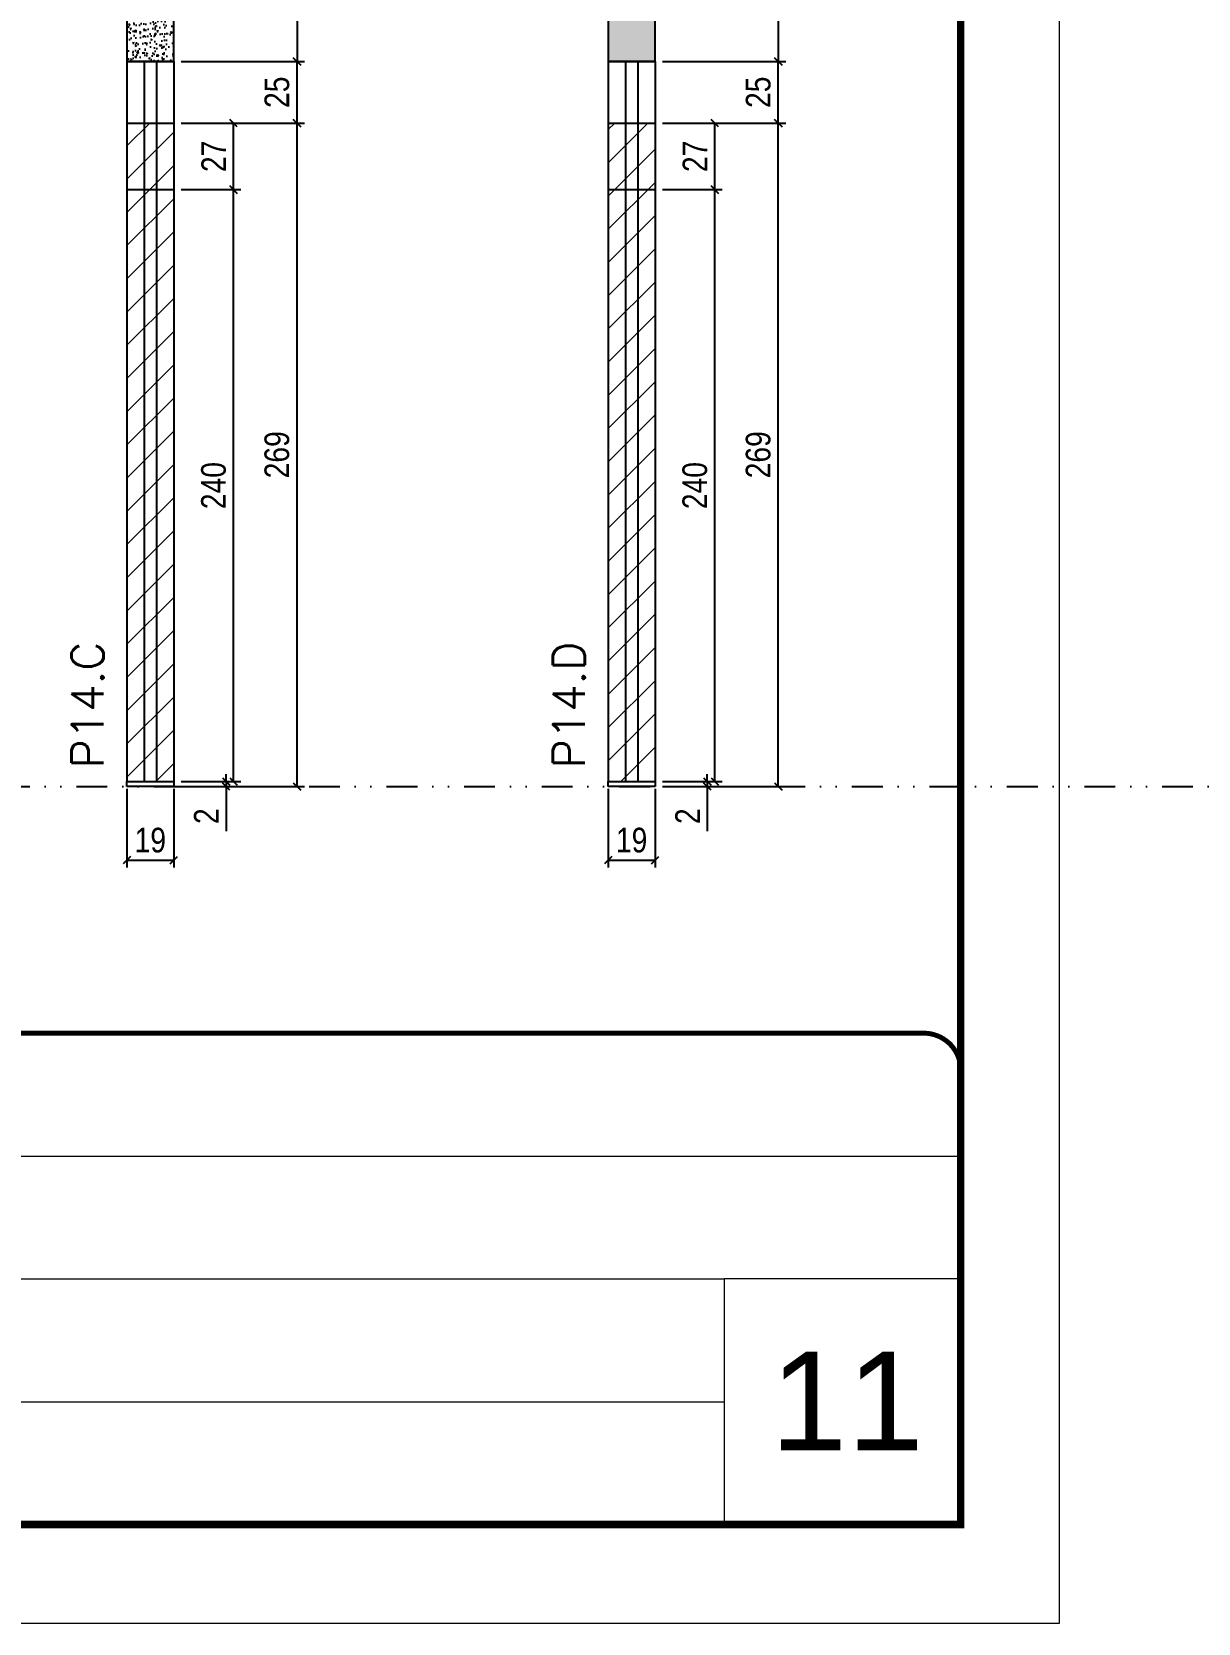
# Model space of a CAD drawing. Header units: millimetres. Extents: x 13777 to 27878, y -21631 to 6985.
# Drawn here: x 18665 to 19138, y 3638 to 4283 of the extents above; entities that cross this region are included whole.
import ezdxf

# ---------------------------------------------------------------- set-up
doc = ezdxf.new("R2010")
doc.units = ezdxf.units.MM
for name, pattern in [('CONTINUO', [0]), ('DASHED', [0.75, 0.5, -0.25]), ('DIVIDE2', [0.625, 0.25, -0.125, 0, -0.125, 0, -0.125])]:
    doc.linetypes.add(name, pattern=pattern)
for name, color, linetype, lineweight in [('CARIMBO', 255, 'Continuous', 9), ('Folhas', 255, 'Continuous', 9), ('Hachura', 251, 'Continuous', 9), ('SARRAFO DE PRESSAO', 251, 'DASHED', 9), ('Texto Seção', 7, 'Continuous', 15)]:
    doc.layers.add(name, color=color, linetype=linetype, lineweight=lineweight)
for name, color, linetype in [('COTA', 241, 'Continuous'), ('Nível', 160, 'Continuous'), ('Painéis', 200, 'Continuous'), ('SARR_2.2x7', 40, 'Continuous')]:
    doc.layers.add(name, color=color, linetype=linetype)
doc.styles.add('ARIAL', font='arial.ttf')
doc.styles.add('COTA TECNICA', font='techl___.ttf', dxfattribs={"height": 10})
doc.styles.add('COTA TECNICA-50', font='techl___.ttf', dxfattribs={"height": 10})
doc.styles.add('REGUA-120', font='ROMANS.shx', dxfattribs={"height": 15})
doc.dimstyles.new('COTA PAINEL-50', dxfattribs={"dimtxt": 10, "dimasz": 3, "dimexe": 3, "dimexo": 3, "dimgap": 3, "dimtad": 1, "dimdec": 1, "dimzin": 12, "dimdsep": 46, "dimtxsty": 'COTA TECNICA-50', "dimblk1": 'OBLIQUE', "dimblk2": 'OBLIQUE', "dimsah": 1, "dimcen": 0.9, "dimclrd": 4, "dimclre": 4, "dimclrt": 240, "dimadec": 1, "dimazin": 3, "dimtfac": 1, "dimtdec": 1, "dimtmove": 0, "dimatfit": 3, "dimfxl": 1, "dimtolj": 1, "dimtzin": 12, "dimarcsym": 0})
doc.dimstyles.new('PAINEL', dxfattribs={"dimtxt": 10, "dimasz": 3, "dimexe": 3, "dimexo": 3, "dimgap": 3, "dimtad": 1, "dimdec": 1, "dimzin": 12, "dimdsep": 46, "dimtxsty": 'COTA TECNICA', "dimblk1": 'OBLIQUE', "dimblk2": 'OBLIQUE', "dimsah": 1, "dimcen": 0.9, "dimclrd": 4, "dimclre": 4, "dimclrt": 240, "dimadec": 1, "dimazin": 3, "dimtfac": 1, "dimtdec": 1, "dimtmove": 0, "dimatfit": 3, "dimfxl": 1, "dimtolj": 1, "dimtzin": 12, "dimarcsym": 0})

# ---------------------------------------------------------------- blocks, each defined once
blk = doc.blocks.new('9999999999')
at = {"color": 30, "linetype": 'CONTINUO'}
for p, q in [((98564.56, 34379.64), (99583.98, 34379.64)), ((98564.56, 34329.83), (99487.98, 34329.83)), ((99583.98, 34329.83), (99487.98, 34329.83)), ((99487.98, 34329.83), (99487.98, 34230.21)), ((98564.56, 34280.02), (99487.98, 34280.02))]:
    blk.add_line(p, q, dxfattribs=at)
at = {"color": 30, "linetype": 'CONTINUO', "const_width": 2}
blk.add_lwpolyline([(99583.98, 34230.21), (99583.98, 34414.45, 0.414214), (99568.98, 34429.45), (98228.98, 34429.45, 0.414214), (98213.98, 34414.45), (98213.98, 34245.21, 0.414214), (98228.98, 34230.21), (99583.98, 34230.21)], format="xyb", dxfattribs=at)
at = {"layer": 'Folhas'}
blk.add_lwpolyline([(98138.98, 34190.21), (99623.98, 34190.21), (99623.98, 35240.21), (98138.98, 35240.21)], close=True, dxfattribs=at)
at = {"layer": 'Folhas', "color": 30, "const_width": 3}
blk.add_lwpolyline([(98213.98, 34230.21), (99583.98, 34230.21), (99583.98, 35200.21), (98213.98, 35200.21)], close=True, dxfattribs=at)
blk = doc.blocks.new('_Oblique')
at = {"color": 0, "linetype": 'ByBlock', "lineweight": -2}
blk.add_line((-0.5, -0.5), (0.5, 0.5), dxfattribs=at)
blk = doc.blocks.new('*D1121')
at = {"layer": 'COTA', "color": 4, "lineweight": -2, "transparency": 16777216}
for p, q in [((18703.78, 3975.86), (18703.78, 3943.97)), ((18722.78, 3975.86), (18722.78, 3943.97)), ((18703.78, 3946.97), (18722.78, 3946.97))]:
    blk.add_line(p, q, dxfattribs=at)
at = {"layer": 'Defpoints', "color": 0, "transparency": 16777216}
for p in [(18703.78, 3978.86), (18722.78, 3978.86), (18722.78, 3946.97)]:
    blk.add_point(p, dxfattribs=at)
at = {"layer": 'COTA', "color": 4, "lineweight": -2, "transparency": 16777216, "xscale": 3, "yscale": 3, "zscale": 3, "rotation": 180}
blk.add_blockref('_Oblique', (18703.78, 3946.97), dxfattribs=at)
at = {"layer": 'COTA', "color": 4, "lineweight": -2, "transparency": 16777216, "xscale": 3, "yscale": 3, "zscale": 3}
blk.add_blockref('_Oblique', (18722.78, 3946.97), dxfattribs=at)
at = {"layer": 'COTA', "color": 240, "transparency": 16777216, "insert": (18713.28, 3955.05), "char_height": 10, "attachment_point": 5, "style": 'COTA TECNICA'}
blk.add_mtext('\\A1;19', dxfattribs=at)
blk = doc.blocks.new('*D1122')
at = {"layer": 'COTA', "color": 4, "lineweight": -2, "transparency": 16777216}
for p, q in [((18743.98, 3978.86), (18743.98, 3981.86)), ((18725.78, 3978.86), (18746.98, 3978.86)), ((18725.78, 3976.86), (18746.98, 3976.86)), ((18743.98, 3978.86), (18743.98, 3976.86)), ((18743.98, 3976.86), (18743.98, 3958.75))]:
    blk.add_line(p, q, dxfattribs=at)
at = {"layer": 'Defpoints', "color": 0, "transparency": 16777216}
for p in [(18722.78, 3978.86), (18722.78, 3976.86), (18743.98, 3978.86)]:
    blk.add_point(p, dxfattribs=at)
at = {"layer": 'COTA', "color": 4, "lineweight": -2, "transparency": 16777216, "xscale": 3, "yscale": 3, "zscale": 3}
for p, rotation in [((18743.98, 3978.86), 270), ((18743.98, 3976.86), 90)]:
    blk.add_blockref('_Oblique', p, dxfattribs=dict(at, rotation=rotation))
at = {"layer": 'COTA', "color": 240, "transparency": 16777216, "insert": (18735.98, 3964.8), "char_height": 10, "attachment_point": 5, "rotation": 90, "style": 'COTA TECNICA-50'}
blk.add_mtext('\\A1;2', dxfattribs=at)
blk = doc.blocks.new('*D1149')
at = {"layer": 'COTA', "color": 4, "linetype": 'ByBlock', "lineweight": -2, "transparency": 16777216}
for p, q in [((18725.78, 4365.86), (18775.77, 4365.86)), ((18772.77, 4365.86), (18772.77, 4270.86)), ((18725.78, 4270.86), (18775.77, 4270.86))]:
    blk.add_line(p, q, dxfattribs=at)
at = {"layer": 'Defpoints', "color": 0, "linetype": 'ByBlock', "transparency": 16777216}
for p in [(18722.78, 4365.86), (18722.78, 4270.86), (18772.77, 4270.86)]:
    blk.add_point(p, dxfattribs=at)
at = {"layer": 'COTA', "color": 4, "linetype": 'ByBlock', "lineweight": -2, "transparency": 16777216, "xscale": 3, "yscale": 3, "zscale": 3}
for p, rotation in [((18772.77, 4365.86), 90), ((18772.77, 4270.86), 270)]:
    blk.add_blockref('_Oblique', p, dxfattribs=dict(at, rotation=rotation))
at = {"layer": 'COTA', "color": 240, "linetype": 'ByBlock', "transparency": 16777216, "insert": (18764.63, 4318.36), "char_height": 10, "attachment_point": 5, "rotation": 90, "style": 'COTA TECNICA'}
blk.add_mtext('\\A1;95', dxfattribs=at)
blk = doc.blocks.new('*D1123')
at = {"layer": 'COTA', "color": 4, "lineweight": -2, "transparency": 16777216}
for p, q in [((18725.78, 4245.86), (18775.77, 4245.86)), ((18772.77, 3976.86), (18772.77, 4245.86)), ((18725.78, 3976.86), (18775.77, 3976.86))]:
    blk.add_line(p, q, dxfattribs=at)
at = {"layer": 'Defpoints', "color": 0, "transparency": 16777216}
for p in [(18722.78, 4245.86), (18772.77, 4245.86), (18722.78, 3976.86)]:
    blk.add_point(p, dxfattribs=at)
at = {"layer": 'COTA', "color": 4, "lineweight": -2, "transparency": 16777216, "xscale": 3, "yscale": 3, "zscale": 3}
for p, rotation in [((18772.77, 4245.86), 90), ((18772.77, 3976.86), 270)]:
    blk.add_blockref('_Oblique', p, dxfattribs=dict(at, rotation=rotation))
at = {"layer": 'COTA', "color": 240, "transparency": 16777216, "insert": (18764.64, 4111.36), "char_height": 10, "attachment_point": 5, "rotation": 90, "style": 'COTA TECNICA-50'}
blk.add_mtext('\\A1;269', dxfattribs=at)
blk = doc.blocks.new('*D1150')
at = {"layer": 'COTA', "color": 4, "lineweight": -2, "transparency": 16777216}
for p, q in [((18725.78, 4218.86), (18750.05, 4218.86)), ((18747.05, 3978.86), (18747.05, 4218.86)), ((18725.78, 3978.86), (18750.05, 3978.86))]:
    blk.add_line(p, q, dxfattribs=at)
at = {"layer": 'Defpoints', "color": 0, "transparency": 16777216}
for p in [(18722.78, 4218.86), (18747.05, 4218.86), (18722.78, 3978.86)]:
    blk.add_point(p, dxfattribs=at)
at = {"layer": 'COTA', "color": 4, "lineweight": -2, "transparency": 16777216, "xscale": 3, "yscale": 3, "zscale": 3}
for p, rotation in [((18747.05, 4218.86), 90), ((18747.05, 3978.86), 270)]:
    blk.add_blockref('_Oblique', p, dxfattribs=dict(at, rotation=rotation))
at = {"layer": 'COTA', "color": 240, "transparency": 16777216, "insert": (18738.95, 4098.86), "char_height": 10, "attachment_point": 5, "rotation": 90, "style": 'COTA TECNICA'}
blk.add_mtext('\\A1;240', dxfattribs=at)
blk = doc.blocks.new('*D1151')
at = {"layer": 'COTA', "color": 4, "lineweight": -2, "transparency": 16777216}
for p, q in [((18725.78, 4245.86), (18750.05, 4245.86)), ((18747.05, 4218.86), (18747.05, 4245.86)), ((18725.78, 4218.86), (18750.05, 4218.86))]:
    blk.add_line(p, q, dxfattribs=at)
at = {"layer": 'Defpoints', "color": 0, "transparency": 16777216}
for p in [(18722.78, 4245.86), (18747.05, 4245.86), (18722.78, 4218.86)]:
    blk.add_point(p, dxfattribs=at)
at = {"layer": 'COTA', "color": 4, "lineweight": -2, "transparency": 16777216, "xscale": 3, "yscale": 3, "zscale": 3}
for p, rotation in [((18747.05, 4245.86), 90), ((18747.05, 4218.86), 270)]:
    blk.add_blockref('_Oblique', p, dxfattribs=dict(at, rotation=rotation))
at = {"layer": 'COTA', "color": 240, "transparency": 16777216, "insert": (18738.98, 4232.36), "char_height": 10, "attachment_point": 5, "rotation": 90, "style": 'COTA TECNICA'}
blk.add_mtext('\\A1;27', dxfattribs=at)
blk = doc.blocks.new('*D1154')
at = {"layer": 'COTA', "color": 4, "lineweight": -2, "transparency": 16777216}
for p, q in [((18725.78, 4270.86), (18775.77, 4270.86)), ((18772.77, 4245.86), (18772.77, 4270.86)), ((18725.78, 4245.86), (18775.77, 4245.86))]:
    blk.add_line(p, q, dxfattribs=at)
at = {"layer": 'Defpoints', "color": 0, "transparency": 16777216}
for p in [(18722.78, 4270.86), (18772.77, 4270.86), (18722.78, 4245.86)]:
    blk.add_point(p, dxfattribs=at)
at = {"layer": 'COTA', "color": 4, "lineweight": -2, "transparency": 16777216, "xscale": 3, "yscale": 3, "zscale": 3}
for p, rotation in [((18772.77, 4270.86), 90), ((18772.77, 4245.86), 270)]:
    blk.add_blockref('_Oblique', p, dxfattribs=dict(at, rotation=rotation))
at = {"layer": 'COTA', "color": 240, "transparency": 16777216, "insert": (18764.66, 4258.36), "char_height": 10, "attachment_point": 5, "rotation": 90, "style": 'COTA TECNICA'}
blk.add_mtext('\\A1;25', dxfattribs=at)
blk = doc.blocks.new('*D1155')
at = {"layer": 'COTA', "color": 4, "lineweight": -2, "transparency": 16777216}
for p, q in [((18898.99, 3975.86), (18898.99, 3943.97)), ((18917.99, 3975.86), (18917.99, 3943.97)), ((18898.99, 3946.97), (18917.99, 3946.97))]:
    blk.add_line(p, q, dxfattribs=at)
at = {"layer": 'Defpoints', "color": 0, "transparency": 16777216}
for p in [(18898.99, 3978.86), (18917.99, 3978.86), (18917.99, 3946.97)]:
    blk.add_point(p, dxfattribs=at)
at = {"layer": 'COTA', "color": 4, "lineweight": -2, "transparency": 16777216, "xscale": 3, "yscale": 3, "zscale": 3, "rotation": 180}
blk.add_blockref('_Oblique', (18898.99, 3946.97), dxfattribs=at)
at = {"layer": 'COTA', "color": 4, "lineweight": -2, "transparency": 16777216, "xscale": 3, "yscale": 3, "zscale": 3}
blk.add_blockref('_Oblique', (18917.99, 3946.97), dxfattribs=at)
at = {"layer": 'COTA', "color": 240, "transparency": 16777216, "insert": (18908.49, 3955.05), "char_height": 10, "attachment_point": 5, "style": 'COTA TECNICA'}
blk.add_mtext('\\A1;19', dxfattribs=at)
blk = doc.blocks.new('*D1156')
at = {"layer": 'COTA', "color": 4, "lineweight": -2, "transparency": 16777216}
for p, q in [((18939.18, 3978.86), (18939.18, 3981.86)), ((18920.99, 3978.86), (18942.18, 3978.86)), ((18920.99, 3976.86), (18942.18, 3976.86)), ((18939.18, 3978.86), (18939.18, 3976.86)), ((18939.18, 3976.86), (18939.18, 3958.75))]:
    blk.add_line(p, q, dxfattribs=at)
at = {"layer": 'Defpoints', "color": 0, "transparency": 16777216}
for p in [(18917.99, 3978.86), (18917.99, 3976.86), (18939.18, 3978.86)]:
    blk.add_point(p, dxfattribs=at)
at = {"layer": 'COTA', "color": 4, "lineweight": -2, "transparency": 16777216, "xscale": 3, "yscale": 3, "zscale": 3}
for p, rotation in [((18939.18, 3978.86), 270), ((18939.18, 3976.86), 90)]:
    blk.add_blockref('_Oblique', p, dxfattribs=dict(at, rotation=rotation))
at = {"layer": 'COTA', "color": 240, "transparency": 16777216, "insert": (18931.18, 3964.8), "char_height": 10, "attachment_point": 5, "rotation": 90, "style": 'COTA TECNICA-50'}
blk.add_mtext('\\A1;2', dxfattribs=at)
blk = doc.blocks.new('*D1159')
at = {"layer": 'COTA', "color": 4, "linetype": 'ByBlock', "lineweight": -2, "transparency": 16777216}
for p, q in [((18920.99, 4402.86), (18970.98, 4402.86)), ((18967.98, 4402.86), (18967.98, 4270.86)), ((18920.99, 4270.86), (18970.98, 4270.86))]:
    blk.add_line(p, q, dxfattribs=at)
at = {"layer": 'Defpoints', "color": 0, "linetype": 'ByBlock', "transparency": 16777216}
for p in [(18917.99, 4402.86), (18917.99, 4270.86), (18967.98, 4270.86)]:
    blk.add_point(p, dxfattribs=at)
at = {"layer": 'COTA', "color": 4, "linetype": 'ByBlock', "lineweight": -2, "transparency": 16777216, "xscale": 3, "yscale": 3, "zscale": 3}
for p, rotation in [((18967.98, 4402.86), 90), ((18967.98, 4270.86), 270)]:
    blk.add_blockref('_Oblique', p, dxfattribs=dict(at, rotation=rotation))
at = {"layer": 'COTA', "color": 240, "linetype": 'ByBlock', "transparency": 16777216, "insert": (18959.76, 4336.86), "char_height": 10, "attachment_point": 5, "rotation": 90, "style": 'COTA TECNICA'}
blk.add_mtext('\\A1;132', dxfattribs=at)
blk = doc.blocks.new('*D1157')
at = {"layer": 'COTA', "color": 4, "lineweight": -2, "transparency": 16777216}
for p, q in [((18920.99, 4245.86), (18970.98, 4245.86)), ((18967.98, 3976.86), (18967.98, 4245.86)), ((18920.99, 3976.86), (18970.98, 3976.86))]:
    blk.add_line(p, q, dxfattribs=at)
at = {"layer": 'Defpoints', "color": 0, "transparency": 16777216}
for p in [(18917.99, 4245.86), (18967.98, 4245.86), (18917.99, 3976.86)]:
    blk.add_point(p, dxfattribs=at)
at = {"layer": 'COTA', "color": 4, "lineweight": -2, "transparency": 16777216, "xscale": 3, "yscale": 3, "zscale": 3}
for p, rotation in [((18967.98, 4245.86), 90), ((18967.98, 3976.86), 270)]:
    blk.add_blockref('_Oblique', p, dxfattribs=dict(at, rotation=rotation))
at = {"layer": 'COTA', "color": 240, "transparency": 16777216, "insert": (18959.84, 4111.36), "char_height": 10, "attachment_point": 5, "rotation": 90, "style": 'COTA TECNICA-50'}
blk.add_mtext('\\A1;269', dxfattribs=at)
blk = doc.blocks.new('*D1160')
at = {"layer": 'COTA', "color": 4, "lineweight": -2, "transparency": 16777216}
for p, q in [((18920.99, 4218.86), (18945.25, 4218.86)), ((18942.25, 3978.86), (18942.25, 4218.86)), ((18920.99, 3978.86), (18945.25, 3978.86))]:
    blk.add_line(p, q, dxfattribs=at)
at = {"layer": 'Defpoints', "color": 0, "transparency": 16777216}
for p in [(18917.99, 4218.86), (18942.25, 4218.86), (18917.99, 3978.86)]:
    blk.add_point(p, dxfattribs=at)
at = {"layer": 'COTA', "color": 4, "lineweight": -2, "transparency": 16777216, "xscale": 3, "yscale": 3, "zscale": 3}
for p, rotation in [((18942.25, 4218.86), 90), ((18942.25, 3978.86), 270)]:
    blk.add_blockref('_Oblique', p, dxfattribs=dict(at, rotation=rotation))
at = {"layer": 'COTA', "color": 240, "transparency": 16777216, "insert": (18934.15, 4098.86), "char_height": 10, "attachment_point": 5, "rotation": 90, "style": 'COTA TECNICA'}
blk.add_mtext('\\A1;240', dxfattribs=at)
blk = doc.blocks.new('*D1161')
at = {"layer": 'COTA', "color": 4, "lineweight": -2, "transparency": 16777216}
for p, q in [((18920.99, 4245.86), (18945.25, 4245.86)), ((18942.25, 4218.86), (18942.25, 4245.86)), ((18920.99, 4218.86), (18945.25, 4218.86))]:
    blk.add_line(p, q, dxfattribs=at)
at = {"layer": 'Defpoints', "color": 0, "transparency": 16777216}
for p in [(18917.99, 4245.86), (18942.25, 4245.86), (18917.99, 4218.86)]:
    blk.add_point(p, dxfattribs=at)
at = {"layer": 'COTA', "color": 4, "lineweight": -2, "transparency": 16777216, "xscale": 3, "yscale": 3, "zscale": 3}
for p, rotation in [((18942.25, 4245.86), 90), ((18942.25, 4218.86), 270)]:
    blk.add_blockref('_Oblique', p, dxfattribs=dict(at, rotation=rotation))
at = {"layer": 'COTA', "color": 240, "transparency": 16777216, "insert": (18934.18, 4232.36), "char_height": 10, "attachment_point": 5, "rotation": 90, "style": 'COTA TECNICA'}
blk.add_mtext('\\A1;27', dxfattribs=at)
blk = doc.blocks.new('*D1158')
at = {"layer": 'COTA', "color": 4, "lineweight": -2, "transparency": 16777216}
for p, q in [((18920.99, 4270.86), (18970.98, 4270.86)), ((18967.98, 4245.86), (18967.98, 4270.86)), ((18920.99, 4245.86), (18970.98, 4245.86))]:
    blk.add_line(p, q, dxfattribs=at)
at = {"layer": 'Defpoints', "color": 0, "transparency": 16777216}
for p in [(18917.99, 4270.86), (18967.98, 4270.86), (18917.99, 4245.86)]:
    blk.add_point(p, dxfattribs=at)
at = {"layer": 'COTA', "color": 4, "lineweight": -2, "transparency": 16777216, "xscale": 3, "yscale": 3, "zscale": 3}
for p, rotation in [((18967.98, 4270.86), 90), ((18967.98, 4245.86), 270)]:
    blk.add_blockref('_Oblique', p, dxfattribs=dict(at, rotation=rotation))
at = {"layer": 'COTA', "color": 240, "transparency": 16777216, "insert": (18959.87, 4258.36), "char_height": 10, "attachment_point": 5, "rotation": 90, "style": 'COTA TECNICA'}
blk.add_mtext('\\A1;25', dxfattribs=at)

msp = doc.modelspace()

# ---------------------------------------------------------------- hatches: boundary and pattern name
at = {"layer": 'COTA'}
h = msp.add_hatch(dxfattribs=at)
h.set_pattern_fill('AR-CONC', color=256, scale=0.03)
h.set_pattern_definition([(50, (0, -37), (5.4655401, -0.4781726), [0.5715, -6.2865]), (355, (0, -37), (-1.0573026, 5.7317054), [0.4572, -5.0292175]), (100.451445, (0.4555, -37.04), (4.4082374, 5.2535326), [0.4857003, -5.3427073]), (46.1842, (0, -35.476), (8.1323712, -1.2612698), [0.85725, -9.42975]), (96.635558, (0.678, -35.581), (7.122124, 7.4227837), [0.7285507, -8.0140682]), (351.18415, (0, -35.476), (7.122124, 7.4227837), [0.685799, -7.543792]), (21, (0.762, -35.857), (4.5484317, -3.0679559), [0.5715, -6.2865]), (326, (0.762, -35.857), (1.8540609, 5.525639), [0.4572, -5.0292]), (71.451445, (1.141, -36.1127), (6.4024926, 2.457683), [0.4857003, -5.3426981]), (37.5, (0, -37), (0.0926581, 2.53665117), [0, -4.96824, 0, -5.1054, 0, -5.04825]), (7.5, (0, -37), (2.00458988, 3.00541724), [0, -2.91084, 0, -4.85394, 0, -1.92405]), (327.5, (-1.6993, -37), (4.06771786, -0.17186232), [0, -1.905, 0, -5.9436, 0, -7.8867]), (317.5, (-2.4613, -37), (4.44387544, 0.7627947), [0, -2.4765, 0, -3.94716, 0, -5.6007])])
h.paths.add_polyline_path([(18917.99, 4402.86), (18898.99, 4402.86), (18898.99, 4365.86), (18917.99, 4365.86)])
h.paths.add_polyline_path([(18917.99, 4365.86), (18898.99, 4365.86), (18898.99, 4270.86), (18917.99, 4270.86)])
h = msp.add_hatch(dxfattribs=at)
h.set_pattern_fill('AR-CONC', color=256, scale=0.03)
h.set_pattern_definition([(50, (0, -74), (5.4655401, -0.4781726), [0.5715, -6.2865]), (355, (0, -74), (-1.0573026, 5.7317054), [0.4572, -5.0292175]), (100.451445, (0.4555, -74.04), (4.4082374, 5.2535326), [0.4857003, -5.3427073]), (46.1842, (0, -72.476), (8.1323712, -1.2612698), [0.85725, -9.42975]), (96.635558, (0.678, -72.581), (7.122124, 7.4227837), [0.7285507, -8.0140682]), (351.18415, (0, -72.476), (7.122124, 7.4227837), [0.685799, -7.543792]), (21, (0.762, -72.857), (4.5484317, -3.0679559), [0.5715, -6.2865]), (326, (0.762, -72.857), (1.8540609, 5.525639), [0.4572, -5.0292]), (71.451445, (1.141, -73.1127), (6.4024926, 2.457683), [0.4857003, -5.3426981]), (37.5, (0, -74), (0.0926581, 2.53665117), [0, -4.96824, 0, -5.1054, 0, -5.04825]), (7.5, (0, -74), (2.00458988, 3.00541724), [0, -2.91084, 0, -4.85394, 0, -1.92405]), (327.5, (-1.6993, -74), (4.06771786, -0.17186232), [0, -1.905, 0, -5.9436, 0, -7.8867]), (317.5, (-2.4613, -74), (4.44387544, 0.7627947), [0, -2.4765, 0, -3.94716, 0, -5.6007])])
h.paths.add_polyline_path([(18722.78, 4365.86), (18703.78, 4365.86), (18703.78, 4328.86), (18722.78, 4328.86)])
h.paths.add_polyline_path([(18722.78, 4328.86), (18703.78, 4328.86), (18703.78, 4270.86), (18722.78, 4270.86)])
at = {"layer": 'Hachura', "linetype": 'ByBlock'}
h = msp.add_hatch(dxfattribs=at)
h.set_pattern_fill('ANSI31', color=256, scale=3)
h.paths.add_polyline_path([(17923.31, 4218.86), (17801.31, 4218.86), (17801.31, 4100.86), (17923.31, 4100.86)])
h.paths.add_polyline_path([(18061.31, 4218.86), (17923.31, 4218.86), (17923.31, 4100.86), (18061.31, 4100.86)])
h.paths.add_polyline_path([(18061.31, 4100.86), (17923.31, 4100.86), (17923.31, 3978.86), (18061.31, 3978.86)])
h.paths.add_polyline_path([(17923.31, 4100.86), (17801.31, 4100.86), (17801.31, 3978.86), (17923.31, 3978.86)])
h.paths.add_polyline_path([(18359.73, 4245.86), (18237.73, 4245.86), (18237.73, 4218.86), (18359.73, 4218.86)])
h.paths.add_polyline_path([(18497.73, 4245.86), (18359.73, 4245.86), (18359.73, 4218.86), (18497.73, 4218.86)])
h.paths.add_polyline_path([(18497.73, 4218.86), (18359.73, 4218.86), (18359.73, 4100.86), (18497.73, 4100.86)])
h.paths.add_polyline_path([(18359.73, 4218.86), (18237.73, 4218.86), (18237.73, 4100.86), (18359.73, 4100.86)])
h.paths.add_polyline_path([(18359.73, 4100.86), (18237.73, 4100.86), (18237.73, 3978.86), (18359.73, 3978.86)])
h.paths.add_polyline_path([(18497.73, 4100.86), (18359.73, 4100.86), (18359.73, 3978.86), (18497.73, 3978.86)])
h.paths.add_polyline_path([(18722.78, 4218.86), (18703.78, 4218.86), (18703.78, 3978.86), (18722.78, 3978.86)])
h.paths.add_polyline_path([(18722.78, 4245.86), (18703.78, 4245.86), (18703.78, 4218.86), (18722.78, 4218.86)])
h.paths.add_polyline_path([(18917.99, 4245.86), (18898.99, 4245.86), (18898.99, 4218.86), (18917.99, 4218.86)])
h.paths.add_polyline_path([(18917.99, 4218.86), (18898.99, 4218.86), (18898.99, 3978.86), (18917.99, 3978.86)])

# ---------------------------------------------------------------- linework, layer by layer
at = {"layer": 'COTA', "linetype": 'ByBlock'}
for points in [[(18898.99, 4270.86), (18917.99, 4270.86), (18917.99, 4402.86), (18898.99, 4402.86)], [(18703.78, 4270.86), (18722.78, 4270.86), (18722.78, 4365.86), (18703.78, 4365.86)]]:
    msp.add_lwpolyline(points, close=True, dxfattribs=at)
at = {"layer": 'Nível', "color": 4, "linetype": 'DIVIDE2', "ltscale": 50}
msp.add_line((13777.11, 3976.86), (21531.15, 3976.86), dxfattribs=at)
at = {"layer": 'Painéis'}
for p, q in [((18703.78, 4270.86), (18703.78, 3978.86)), ((18703.78, 4270.86), (18722.78, 4270.86)), ((18722.78, 4270.86), (18703.78, 4270.86)), ((18722.78, 4270.86), (18722.78, 3978.86)), ((18898.99, 4270.86), (18898.99, 3978.86)), ((18898.99, 4270.86), (18917.99, 4270.86)), ((18917.99, 4270.86), (18898.99, 4270.86)), ((18917.99, 4270.86), (18917.99, 3978.86)), ((18703.78, 4245.86), (18722.78, 4245.86)), ((18898.99, 4245.86), (18917.99, 4245.86)), ((18703.78, 4218.86), (18722.78, 4218.86)), ((18898.99, 4218.86), (18917.99, 4218.86)), ((18703.78, 3978.86), (18722.78, 3978.86)), ((18703.78, 3978.86), (18722.78, 3978.86)), ((18703.78, 3976.86), (18703.78, 3978.86)), ((18722.78, 3976.86), (18703.78, 3976.86)), ((18722.78, 3978.86), (18722.78, 3976.86)), ((18898.99, 3978.86), (18917.99, 3978.86)), ((18898.99, 3978.86), (18917.99, 3978.86)), ((18898.99, 3976.86), (18898.99, 3978.86)), ((18917.99, 3976.86), (18898.99, 3976.86)), ((18917.99, 3978.86), (18917.99, 3976.86))]:
    msp.add_line(p, q, dxfattribs=at)
at = {"layer": 'SARR_2.2x7'}
for p, q in [((18710.78, 4270.86), (18710.78, 4245.86)), ((18715.78, 4270.86), (18715.78, 4245.86)), ((18905.99, 4270.86), (18905.99, 4245.86)), ((18910.99, 4270.86), (18910.99, 4245.86)), ((18710.78, 4245.86), (18710.78, 3978.86)), ((18715.78, 4245.86), (18715.78, 3978.86)), ((18905.99, 4245.86), (18905.99, 3978.86)), ((18910.99, 4245.86), (18910.99, 3978.86))]:
    msp.add_line(p, q, dxfattribs=at)

# ---------------------------------------------------------------- block references
at = {"layer": 'SARRAFO DE PRESSAO', "color": 6, "linetype": 'ByBlock'}
msp.add_blockref('9999999999', (-80542.01, -30552.63), dxfattribs=at)

# ---------------------------------------------------------------- texts
at = {"layer": 'CARIMBO', "style": 'ARIAL'}
msp.add_text('11', height=40, dxfattribs=at).set_placement((18964.83, 3707.72))
at = {"layer": 'Texto Seção', "char_height": 13, "width": 370.6998, "attachment_point": 7, "rotation": 90, "style": 'REGUA-120'}
for s, insert in [('P14.C', (18694.33, 3984.27)), ('P14.D', (18889.54, 3984.27))]:
    msp.add_mtext(s, dxfattribs=dict(at, insert=insert))

# ---------------------------------------------------------------- dimensions: what is measured, and where the dimension line sits
at = {"layer": 'COTA', "linetype": 'ByBlock'}
for base, p1, p2, picture, middle in [((18967.98, 4270.86), (18917.99, 4402.86), (18917.99, 4270.86), '*D1159', (18959.76, 4336.86)), ((18772.77, 4270.86), (18722.78, 4365.86), (18722.78, 4270.86), '*D1149', (18764.63, 4318.36))]:
    dim = msp.add_linear_dim(base=base, p1=p1, p2=p2, angle=90, dimstyle='PAINEL', dxfattribs=at)
    dim.commit()
    dim.dimension.update_dxf_attribs({"geometry": picture, "text_midpoint": middle})
at = {"layer": 'COTA'}
for base, p1, p2, dimstyle, picture, middle in [((18772.77, 4270.86), (18722.78, 4245.86), (18722.78, 4270.86), 'PAINEL', '*D1154', (18764.66, 4258.36)), ((18967.98, 4270.86), (18917.99, 4245.86), (18917.99, 4270.86), 'PAINEL', '*D1158', (18959.87, 4258.36)), ((18772.77, 4245.86), (18722.78, 3976.86), (18722.78, 4245.86), 'COTA PAINEL-50', '*D1123', (18764.64, 4111.36)), ((18967.98, 4245.86), (18917.99, 3976.86), (18917.99, 4245.86), 'COTA PAINEL-50', '*D1157', (18959.84, 4111.36)), ((18747.05, 4218.86), (18722.78, 3978.86), (18722.78, 4218.86), 'PAINEL', '*D1150', (18738.95, 4098.86)), ((18942.25, 4218.86), (18917.99, 3978.86), (18917.99, 4218.86), 'PAINEL', '*D1160', (18934.15, 4098.86))]:
    dim = msp.add_linear_dim(base=base, p1=p1, p2=p2, angle=90, dimstyle=dimstyle, dxfattribs=at)
    dim.commit()
    dim.dimension.update_dxf_attribs({"geometry": picture, "text_midpoint": middle})
for base, p1, p2, dimstyle, picture, middle in [((18747.05, 4245.86), (18722.78, 4218.86), (18722.78, 4245.86), 'PAINEL', '*D1151', (18747.05, 4232.36)), ((18942.25, 4245.86), (18917.99, 4218.86), (18917.99, 4245.86), 'PAINEL', '*D1161', (18942.25, 4232.36)), ((18743.98, 3978.86), (18722.78, 3976.86), (18722.78, 3978.86), 'COTA PAINEL-50', '*D1122', (18743.98, 3964.8)), ((18939.18, 3978.86), (18917.99, 3976.86), (18917.99, 3978.86), 'COTA PAINEL-50', '*D1156', (18939.18, 3964.8))]:
    dim = msp.add_linear_dim(base=base, p1=p1, p2=p2, angle=90, dimstyle=dimstyle, dxfattribs=at)
    dim.commit()
    dim.dimension.update_dxf_attribs({"geometry": picture, "text_midpoint": middle, "dimtype": 160})
for base, p1, p2, picture, middle in [((18722.78, 3946.97), (18703.78, 3978.86), (18722.78, 3978.86), '*D1121', (18713.28, 3955.05)), ((18917.99, 3946.97), (18898.99, 3978.86), (18917.99, 3978.86), '*D1155', (18908.49, 3955.05))]:
    dim = msp.add_linear_dim(base=base, p1=p1, p2=p2, dimstyle='PAINEL', override={"dimarcsym": 2}, dxfattribs=at)
    dim.commit()
    dim.dimension.update_dxf_attribs({"geometry": picture, "text_midpoint": middle})

doc.saveas('drawing.dxf')
